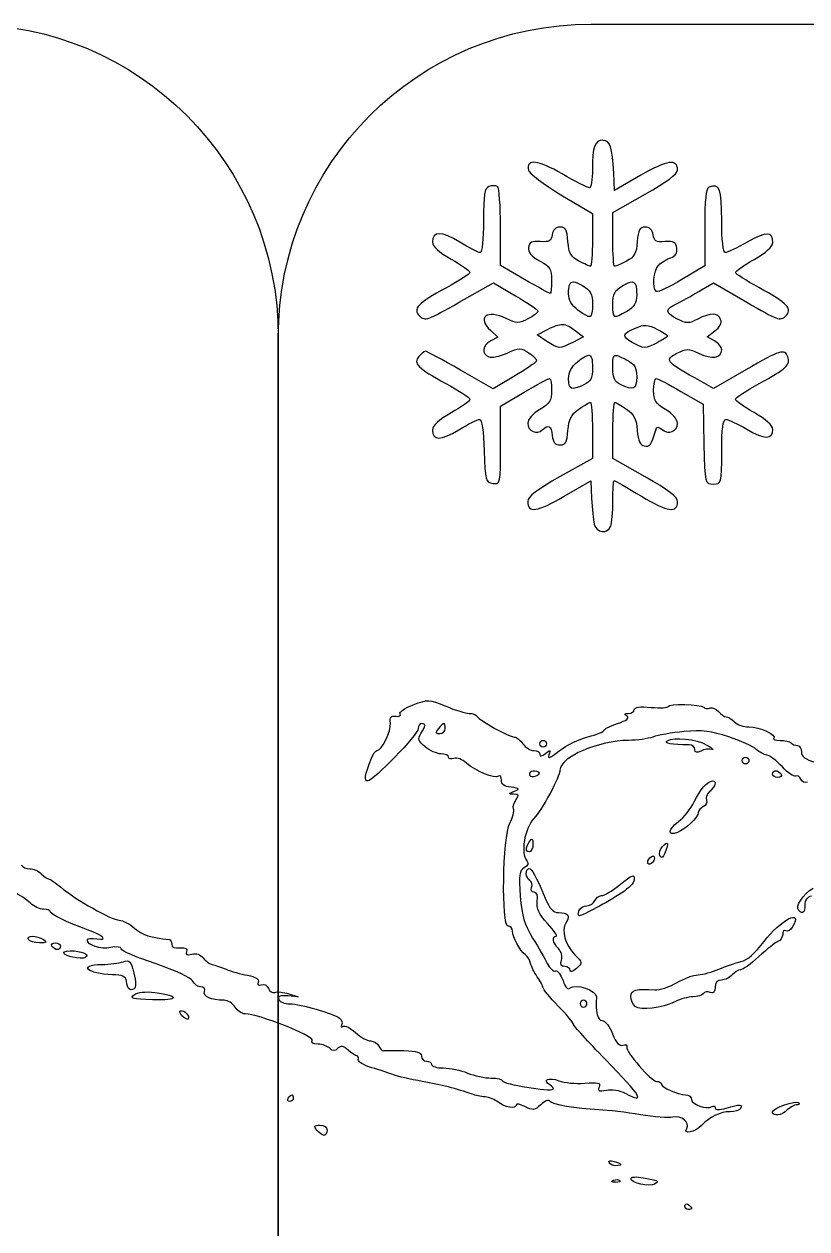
# Model space of a CAD drawing. Extents: x 156 to 440, y 350 to 491.
# Drawn here: x 284.4 to 326.2, y 427 to 491.3 of the extents above; entities that cross this region are included whole.
import ezdxf

# ---------------------------------------------------------------- set-up
doc = ezdxf.new("R2010")
doc.units = 0
doc.layers.add('Layer_1', color=7, linetype='CONTINUOUS')

msp = doc.modelspace()

# ---------------------------------------------------------------- linework, layer by layer
at = {"layer": 'Layer_1', "color": 7}
for points in [[(314.696806, 491.305096), (423.036822, 491.305096)], [(315.314901, 485.109156), (315.314901, 485.107654)], [(315.315383, 485.105131), (315.314901, 485.109156)], [(317.33674, 483.243307), (315.934894, 482.427411), (315.888123, 483.357572)], [(313.078082, 482.207329), (314.755342, 481.211263), (314.755342, 479.802076)], [(315.844072, 479.822882), (315.844072, 481.256957), (317.565269, 482.228164)], [(311.140346, 477.68091), (309.854239, 478.423587), (309.854239, 480.48463)], [(320.74543, 480.467367), (320.74543, 478.409244), (319.532542, 477.682696)], [(307.653817, 476.472529), (309.47023, 477.509641), (310.65823, 476.816769)], [(316.870554, 477.555109), (316.870554, 477.554967)], [(320.572602, 477.126425), (321.217143, 477.513156), (322.991065, 476.473124)], [(309.328157, 474.965915), (309.707546, 474.611414), (309.328157, 474.407887)], [(312.326617, 474.382063), (311.802208, 474.727776), (312.361767, 475.016343)], [(313.161591, 475.283083), (313.161591, 475.28297)], [(313.83394, 474.960699), (314.273395, 474.622328), (313.706494, 474.329339)], [(317.567849, 475.238636), (317.56782, 475.239033)], [(321.259663, 474.412876), (320.867093, 474.623773), (321.287499, 474.940176)], [(298.000658, 474.608948), (298.000658, 366.268932)], [(298.000658, 366.268932), (298.000658, 474.608948)], [(315.994592, 473.637798), (315.994592, 473.63794)], [(310.568995, 472.516724), (309.461556, 471.857528), (307.712551, 472.85657)], [(322.931055, 472.861304), (321.215726, 471.872523), (320.20937, 472.43503)], [(309.854211, 468.842598), (309.854211, 470.934397), (311.111036, 471.669732)], [(319.473978, 471.716957), (320.653191, 471.032872), (320.704498, 468.90445)], [(314.754009, 469.63508), (314.754009, 468.138019), (313.029893, 467.168287)], [(317.569748, 467.157742), (315.844157, 468.130422), (315.844157, 469.631906)], [(313.243767, 466.120772), (314.663187, 466.944009), (314.71166, 465.999194)], [(314.850841, 464.644205), (314.850841, 464.642702)], [(321.12445, 452.625959), (321.124365, 452.624258)], [(311.451137, 451.413921), (311.451222, 451.414488)], [(321.026598, 450.399543), (321.02572, 450.399543)], [(311.405074, 447.163483), (311.405074, 447.162831)], [(318.622535, 447.087402), (318.623102, 447.087487)], [(316.326954, 444.978), (316.329591, 444.977688)], [(325.428293, 443.155039), (325.427613, 443.155493)], [(285.264283, 442.305128), (285.264992, 442.305128)], [(286.2108, 441.942265), (286.210233, 441.942265)], [(287.695446, 441.526791), (287.695446, 441.52594)], [(313.905855, 440.933698), (313.905912, 440.933896)], [(290.309102, 439.850353), (290.308422, 439.851798)], [(298.557213, 439.584661), (299.067619, 439.418551), (298.501115, 439.471559)], [(291.295446, 439.268882), (291.296608, 439.267465)], [(292.944671, 438.345411), (292.945323, 438.343965)], [(298.609512, 433.83909), (298.609795, 433.83909)], [(325.641515, 433.66011), (325.642479, 433.661499)], [(316.009191, 430.420365), (316.008142, 430.420649)], [(315.980164, 429.532101), (315.979795, 429.534652)], [(318.072104, 429.433937), (318.072104, 429.435043)], [(319.865386, 428.080025), (319.865386, 428.079742)]]:
    msp.add_lwpolyline(points, dxfattribs=at)
for points in [[(314.696806, 491.305096)], [(313.734416, 477.55355)], [(314.563436, 473.640775)], [(306.833131, 454.006517)], [(312.125244, 452.744476)], [(322.923798, 451.8468)], [(324.644542, 451.126658)], [(317.884479, 446.535354)], [(314.283317, 439.24218)], [(300.443726, 432.03858)]]:
    msp.add_lwpolyline(points, close=True, dxfattribs=at)
for points in [[(281.304513, 491.305096), (290.554157, 491.305096), (298.000658, 483.858624), (298.000658, 474.608948)], [(298.000658, 474.608948), (298.000658, 483.858624), (305.447131, 491.305096), (314.696806, 491.305096)], [(315.314901, 485.107654), (314.87777, 485.107654), (314.755342, 484.765285), (314.755342, 483.550526)], [(315.888123, 483.357572), (315.818674, 484.744195), (315.699052, 485.105131), (315.315383, 485.105131)], [(313.149855, 483.313209), (311.85034, 484.065666), (311.223515, 484.137269), (311.340784, 483.519855)], [(319.289386, 483.523087), (319.29789, 484.140387), (318.74023, 484.060422), (317.33674, 483.243307)], [(311.340784, 483.519855), (311.374517, 483.343257), (312.149849, 482.758186), (313.078082, 482.207329)], [(314.598586, 482.566139), (314.511279, 482.566139), (313.85965, 482.902469), (313.149855, 483.313209)], [(314.755342, 483.550526), (314.755342, 483.009619), (314.683909, 482.566139), (314.598586, 482.566139)], [(317.565269, 482.228164), (318.72189, 482.881181), (319.286806, 483.305613), (319.289386, 483.523087)], [(309.236003, 482.638224), (309.000444, 482.546948), (308.947436, 482.2128), (308.947436, 480.821811)], [(309.690113, 482.646728), (309.598838, 482.702287), (309.394743, 482.699452), (309.236003, 482.638224)], [(309.854239, 480.48463), (309.854239, 481.618261), (309.781389, 482.59063), (309.690113, 482.646728)], [(320.971068, 482.60897), (320.808359, 482.549443), (320.74543, 481.948243), (320.74543, 480.467367)], [(321.652233, 480.824787), (321.652233, 482.535638), (321.542532, 482.819443), (320.971068, 482.60897)], [(308.947436, 480.821811), (308.947436, 479.823534), (308.873735, 479.116743), (308.76857, 479.116743)], [(321.836769, 479.115298), (321.72565, 479.115298), (321.652233, 479.789376), (321.652233, 480.824787)], [(307.675814, 479.67925), (306.715209, 480.270359), (306.224135, 480.272683), (306.224135, 479.68492)], [(312.610904, 480.071537), (312.563282, 479.735405), (312.45188, 479.671767), (311.975178, 479.708277)], [(313.03131, 480.478762), (312.793483, 480.478762), (312.649002, 480.338164), (312.610904, 480.071537)], [(313.450271, 479.706803), (313.404633, 480.339383), (313.328948, 480.478762), (313.03131, 480.478762)], [(317.568076, 480.476154), (317.270636, 480.476154), (317.19498, 480.337257), (317.149143, 479.704167)], [(317.988482, 480.068929), (317.950781, 480.335953), (317.806498, 480.476154), (317.568076, 480.476154)], [(318.624236, 479.705641), (318.147789, 479.669924), (318.036302, 479.733987), (317.988482, 480.068929)], [(324.375335, 479.663546), (324.375335, 480.248901), (324.032003, 480.251991), (323.010113, 479.674885)], [(306.224135, 479.68492), (306.224135, 479.44851), (306.550885, 479.148803), (307.223178, 478.769414)], [(308.76857, 479.116743), (308.669357, 479.116743), (308.178624, 479.369877), (307.675814, 479.67925)], [(311.345291, 479.3904), (311.307591, 479.133014), (311.480504, 478.924809), (311.935635, 478.679953)], [(311.975178, 479.708277), (311.517808, 479.743994), (311.386564, 479.677663), (311.345291, 479.3904)], [(314.031798, 478.663824), (313.596255, 478.888894), (313.496504, 479.066088), (313.450271, 479.706803)], [(314.755342, 479.802076), (314.755342, 479.0268), (314.70942, 478.391414), (314.655846, 478.391414)], [(315.943569, 478.388806), (315.888009, 478.388806), (315.844072, 479.03434), (315.844072, 479.822882)], [(317.149143, 479.704167), (317.103506, 479.06365), (317.00486, 478.8864), (316.569061, 478.661216)], [(319.257043, 479.358454), (319.211405, 479.67874), (319.094617, 479.741754), (318.624236, 479.705641)], [(318.940639, 478.847225), (319.19349, 478.926595), (319.294942, 479.091855), (319.257043, 479.358454)], [(323.010113, 479.674885), (322.465635, 479.367524), (321.937965, 479.115298), (321.836769, 479.115298)], [(323.376321, 478.752406), (324.026164, 479.124283), (324.375335, 479.442898), (324.375335, 479.663546)], [(307.223178, 478.769414), (307.77222, 478.459446), (308.220718, 478.142787), (308.220718, 478.064806)], [(318.296098, 478.454655), (318.446901, 478.605458), (318.735865, 478.782142), (318.940639, 478.847225)], [(322.378753, 478.059534), (322.378101, 478.126998), (322.827279, 478.438299), (323.376321, 478.752406)], [(311.935635, 478.679953), (312.499361, 478.376334), (312.577228, 478.249313), (312.577228, 477.636973)], [(314.655846, 478.391414), (314.600287, 478.391414), (314.320535, 478.515288), (314.031798, 478.663824)], [(316.569061, 478.661216), (316.280353, 478.512397), (315.998532, 478.388806), (315.943569, 478.388806)], [(318.170239, 477.048416), (317.91994, 477.203187), (318.006397, 478.164954), (318.296098, 478.454655)], [(308.220718, 478.064806), (308.220718, 477.98742), (307.65858, 477.61869), (306.971206, 477.247436)], [(312.502677, 476.939707), (312.461008, 476.939707), (311.847959, 477.272948), (311.140346, 477.68091)], [(312.577228, 477.636973), (312.577228, 477.253417), (312.544063, 476.939707), (312.502677, 476.939707)], [(313.483833, 476.925137), (313.483833, 477.358696), (313.543928, 477.554145), (313.734416, 477.55355)], [(313.734331, 477.553465), (313.849417, 477.553181), (314.010425, 477.482598), (314.235298, 477.349937)], [(316.36372, 477.34988), (316.593326, 477.484809), (316.75646, 477.558227), (316.870554, 477.555109)], [(316.870554, 477.554967), (317.061043, 477.549298), (317.115184, 477.334431), (317.115184, 476.857701)], [(319.532542, 477.682696), (318.865436, 477.283266), (318.251991, 476.998016), (318.170239, 477.048416)], [(323.625345, 477.258265), (322.940778, 477.631134), (322.379546, 477.992069), (322.378753, 478.059534)], [(306.971206, 477.247436), (305.412378, 476.40549), (305.148557, 476.122819), (305.547392, 475.723984)], [(310.65823, 476.816769), (311.31085, 476.434998), (311.845691, 476.062809), (311.847676, 475.990583)], [(313.983354, 476.053569), (313.650198, 476.302167), (313.483833, 476.591981), (313.483833, 476.925137)], [(314.235298, 477.349937), (314.660948, 477.098504), (314.755342, 476.919921), (314.755342, 476.356791)], [(315.843704, 476.356734), (315.843704, 476.920063), (315.937814, 477.098476), (316.36372, 477.34988)], [(317.115184, 476.857701), (317.115184, 476.425531), (316.990176, 476.219452), (316.587855, 475.981739)], [(319.337745, 476.442369), (319.66217, 476.607061), (320.218016, 476.91411), (320.572602, 477.126425)], [(325.053581, 475.723134), (325.451225, 476.120778), (325.182557, 476.410791), (323.625345, 477.258265)], [(305.547392, 475.723984), (305.812431, 475.458945), (305.990249, 475.522157), (307.653817, 476.472529)], [(314.755342, 476.356791), (314.755342, 475.571197), (314.67342, 475.539024), (313.983354, 476.053569)], [(316.587855, 475.981739), (315.871739, 475.558668), (315.843704, 475.571934), (315.843704, 476.356734)], [(319.292391, 475.576639), (318.60085, 475.934202), (318.607965, 476.074063), (319.337745, 476.442369)], [(322.991065, 476.473124), (324.612028, 475.524028), (324.790157, 475.459597), (325.053581, 475.723134)], [(310.151395, 475.604589), (309.12789, 476.092715), (308.577487, 475.66525), (309.328157, 474.965915)], [(311.314479, 475.581912), (310.828734, 475.330762), (310.718098, 475.33303), (310.151395, 475.604589)], [(311.847676, 475.990583), (311.849943, 475.91915), (311.609849, 475.734614), (311.314479, 475.581912)], [(320.371965, 475.57097), (319.890983, 475.322372), (319.781509, 475.323789), (319.292391, 475.576639)], [(321.595115, 475.553962), (321.454233, 475.92343), (321.062088, 475.928532), (320.371965, 475.57097)], [(321.287499, 474.940176), (321.556224, 475.143137), (321.66754, 475.36526), (321.595115, 475.553962)], [(312.361767, 475.016343), (312.717543, 475.200879), (312.950466, 475.29102), (313.161591, 475.283083)], [(313.161591, 475.28297), (313.372772, 475.274466), (313.563288, 475.168167), (313.83394, 474.960699)], [(316.88229, 474.323187), (316.30269, 474.637493), (316.347279, 474.805644), (317.09177, 475.114195)], [(317.09177, 475.114195), (317.283392, 475.194132), (317.427364, 475.236085), (317.567849, 475.238636)], [(317.56782, 475.239033), (317.587663, 475.239402), (317.607789, 475.238835), (317.627915, 475.237559)], [(317.627915, 475.237559), (317.788639, 475.22622), (317.951972, 475.163858), (318.184554, 475.042819)], [(318.184554, 475.042819), (318.494296, 474.882094), (318.748507, 474.715587), (318.748507, 474.670743)], [(309.328157, 474.407887), (308.881106, 474.168643), (308.827304, 473.706595), (309.228661, 473.552419)], [(313.706494, 474.329339), (312.997323, 473.962677), (312.962769, 473.963216), (312.326617, 474.382063)], [(318.212391, 474.311849), (317.565099, 473.977106), (317.519461, 473.978239), (316.88229, 474.323187)], [(318.748507, 474.670743), (318.748507, 474.625106), (318.506712, 474.464098), (318.212391, 474.311849)], [(321.652233, 473.930929), (321.652233, 474.079748), (321.475918, 474.297392), (321.259663, 474.412876)], [(305.497701, 473.583175), (305.183594, 473.20458), (305.417197, 472.972224), (306.944957, 472.134444)], [(305.843386, 473.855584), (305.777906, 473.855584), (305.622, 473.732277), (305.497701, 473.583175)], [(307.712551, 472.85657), (306.750359, 473.406208), (305.909065, 473.855584), (305.843386, 473.855584)], [(309.228661, 473.552419), (309.383433, 473.492891), (309.823342, 473.585868), (310.205707, 473.757647)], [(310.205707, 473.757647), (310.861701, 474.053698), (310.927776, 474.054605), (311.374658, 473.763317)], [(311.374658, 473.763317), (311.634879, 473.592671), (311.808387, 473.391071), (311.761361, 473.315074)], [(313.96286, 473.296535), (314.255537, 473.526709), (314.444183, 473.645537), (314.563436, 473.640775)], [(314.563436, 473.640775), (314.716224, 473.635106), (314.755342, 473.423924), (314.755342, 472.975739)], [(315.843789, 472.974236), (315.843789, 473.439118), (315.846028, 473.632554), (315.994592, 473.637798)], [(315.994592, 473.63794), (316.003096, 473.63828), (316.014435, 473.63777), (316.026907, 473.636438)], [(316.026907, 473.636438), (316.134057, 473.625099), (316.306403, 473.534957), (316.579153, 473.394643)], [(320.20937, 472.43503), (318.679285, 473.290668), (318.598356, 473.403657), (319.26308, 473.747528)], [(319.26308, 473.747528), (319.776803, 474.013134), (319.873096, 474.011433), (320.448132, 473.736189)], [(320.448132, 473.736189), (321.126378, 473.412728), (321.652233, 473.497795), (321.652233, 473.930929)], [(325.175187, 473.55857), (325.004542, 474.002249), (324.795912, 473.936769), (322.931055, 472.861304)], [(311.761361, 473.315074), (311.713739, 473.239672), (311.178161, 472.879644), (310.568995, 472.516724)], [(313.485307, 472.388343), (313.485307, 472.746104), (313.641496, 473.043146), (313.96286, 473.296535)], [(314.755342, 472.975739), (314.755342, 472.405068), (314.671436, 472.240176), (314.292444, 472.067546)], [(316.252488, 472.077751), (315.933817, 472.230539), (315.843789, 472.429361), (315.843789, 472.974236)], [(316.579153, 473.394643), (317.016283, 473.168721), (317.115269, 473.002611), (317.115269, 472.487896)], [(323.654683, 472.131808), (325.106391, 472.927493), (325.334721, 473.142869), (325.175187, 473.55857)], [(311.111036, 471.669732), (311.80235, 472.073556), (312.414321, 472.403622), (312.471865, 472.403622)], [(312.471865, 472.403622), (312.529408, 472.403622), (312.577313, 472.114828), (312.577313, 471.762028)], [(314.292444, 472.067546), (313.605865, 471.754828), (313.485307, 471.803074), (313.485307, 472.388343)], [(317.115269, 472.487896), (317.115269, 471.817616), (316.953978, 471.739833), (316.252488, 472.077751)], [(318.020797, 471.760894), (318.020797, 472.113694), (318.083159, 472.402517), (318.158561, 472.402517)], [(318.158561, 472.402517), (318.233962, 472.402517), (318.825524, 472.093767), (319.473978, 471.716957)], [(306.944957, 472.134444), (307.646986, 471.749698), (308.220831, 471.368466), (308.220831, 471.286318)], [(312.577313, 471.762028), (312.577313, 471.22132), (312.477817, 471.061332), (311.941559, 470.745439)], [(318.656551, 470.745751), (318.121002, 471.061672), (318.020797, 471.220384), (318.020797, 471.760894)], [(322.378809, 471.295389), (322.378809, 471.370791), (322.952627, 471.747061), (323.654683, 472.131808)], [(308.220831, 471.286318), (308.220831, 471.204964), (307.77086, 470.882863), (307.221817, 470.572923)], [(314.023124, 470.76446), (314.307468, 470.966854), (314.587616, 471.132142), (314.647143, 471.132142)], [(314.647143, 471.132142), (314.706671, 471.132142), (314.755994, 470.458743), (314.754009, 469.63508)], [(315.844157, 469.631906), (315.844157, 470.457156), (315.894898, 471.131887), (315.952441, 471.131887)], [(315.952441, 471.131887), (316.011969, 471.131887), (316.292117, 470.967477), (316.57646, 470.764233)], [(323.37635, 470.586387), (322.827307, 470.900523), (322.378809, 471.219789), (322.378809, 471.295389)], [(307.221817, 470.572923), (306.549524, 470.193534), (306.224249, 469.893912), (306.224249, 469.657417)], [(311.941559, 470.745439), (311.563956, 470.522636), (311.307307, 470.228683), (311.307307, 470.020337)], [(313.450356, 469.630687), (313.494009, 470.231121), (313.617317, 470.47595), (314.023124, 470.76446)], [(316.57646, 470.764233), (316.981276, 470.476091), (317.105773, 470.230554), (317.149228, 469.631906)], [(319.292277, 470.019203), (319.292277, 470.227833), (319.034041, 470.523118), (318.656551, 470.745751)], [(324.375392, 469.685509), (324.375392, 469.895556), (324.011339, 470.223071), (323.37635, 470.586387)], [(307.629043, 469.668756), (308.125899, 469.974529), (308.623606, 470.225395), (308.733534, 470.225395)], [(308.733534, 470.225395), (308.860526, 470.225395), (308.952085, 469.616825), (308.985534, 468.54669)], [(311.307307, 470.020337), (311.307307, 469.598457), (311.795065, 469.369928), (312.082186, 469.657049)], [(312.082186, 469.657049), (312.406214, 469.981077), (312.54908, 469.900828), (312.611017, 469.362614)], [(318.132142, 469.65532), (318.191669, 469.851761), (318.260835, 469.857997), (318.474907, 469.680831)], [(318.474907, 469.680831), (318.828699, 469.387134), (319.292277, 469.578784), (319.292277, 470.019203)], [(321.652233, 468.500145), (321.652233, 469.760372), (321.714028, 470.223326), (321.879288, 470.221342)], [(321.879288, 470.221342), (322.004296, 470.219839), (322.50685, 469.982665), (322.996961, 469.694013)], [(306.224249, 469.657417), (306.224249, 469.077789), (306.674192, 469.081672), (307.629043, 469.668756)], [(312.611017, 469.362614), (312.652687, 469.003663), (312.769757, 468.864567), (313.031424, 468.864567)], [(313.031424, 468.864567), (313.328268, 468.864567), (313.404917, 469.002898), (313.450356, 469.630687)], [(317.149228, 469.631906), (317.188913, 469.074501), (317.29011, 468.84977), (317.52275, 468.80572)], [(317.52275, 468.80572), (317.816022, 468.750161), (317.885301, 468.845972), (318.132142, 469.65532)], [(322.996961, 469.694013), (323.936334, 469.141002), (324.375392, 469.139131), (324.375392, 469.685509)], [(308.985534, 468.54669), (309.03514, 466.962038), (309.060369, 466.864157), (309.445512, 466.809392)], [(309.445512, 466.809392), (309.848712, 466.751849), (309.854211, 466.777077), (309.854211, 468.842598)], [(320.704498, 468.90445), (320.756088, 466.77634), (320.756372, 466.776028), (321.203991, 466.776028)], [(321.203991, 466.776028), (321.64886, 466.776028), (321.652233, 466.787367), (321.652233, 468.500145)], [(313.029893, 467.168287), (311.779191, 466.464643), (311.305776, 466.100504), (311.305776, 465.845528)], [(319.293865, 465.839405), (319.293865, 466.086302), (318.803187, 466.461865), (317.569748, 467.157742)], [(315.845546, 465.883342), (315.845546, 466.474252), (315.87531, 466.957077), (315.913011, 466.957077)], [(315.913011, 466.957077), (315.950712, 466.957077), (316.605515, 466.582734), (317.369083, 466.123578)], [(311.305776, 465.845528), (311.305776, 465.21275), (311.801187, 465.283757), (313.243767, 466.120772)], [(314.71166, 465.999194), (314.737172, 465.478724), (314.801235, 464.86902), (314.850841, 464.644205)], [(315.734145, 464.522513), (315.795657, 464.681254), (315.845546, 465.292431), (315.845546, 465.883342)], [(317.369083, 466.123578), (318.768576, 465.282454), (319.293865, 465.204217), (319.293865, 465.839405)], [(314.850841, 464.642702), (314.957991, 464.168665), (315.566674, 464.086035), (315.734145, 464.522513)], [(304.493528, 454.513918), (304.434567, 454.611713), (304.749496, 454.830009), (305.195074, 455.000343)], [(305.195074, 455.000343), (305.981575, 455.300674), (306.033732, 455.298463), (306.930728, 454.925792)], [(318.79046, 454.915587), (318.79046, 455.080564), (320.518602, 455.037194), (320.688595, 454.866548)], [(303.981987, 454.029052), (303.94542, 454.35138), (304.01572, 454.436844), (304.269307, 454.393162)], [(304.269307, 454.393162), (304.452992, 454.360564), (304.553424, 454.418674), (304.493528, 454.513918)], [(306.930728, 454.925792), (307.439376, 454.71291), (308.002082, 454.541471), (308.18109, 454.541471)], [(308.18109, 454.541471), (308.360239, 454.541471), (308.552627, 454.46692), (308.608866, 454.376494)], [(308.608866, 454.376494), (308.745213, 454.154542), (310.319036, 453.281641), (310.581354, 453.281641)], [(316.096072, 454.005043), (316.589244, 454.167184), (316.748013, 454.291654), (316.5912, 454.391178)], [(316.5912, 454.391178), (316.421688, 454.499745), (316.445216, 454.537162), (316.674822, 454.539146)], [(316.674822, 454.539146), (316.847735, 454.540394), (316.98995, 454.633824), (316.98995, 454.746359)], [(316.98995, 454.746359), (316.98995, 454.881005), (317.291159, 454.920123), (317.890205, 454.863713)], [(317.890205, 454.863713), (318.385332, 454.816658), (318.79046, 454.835367), (318.79046, 454.915587)], [(320.688595, 454.866548), (320.752658, 454.802485), (320.906013, 454.787461), (321.029887, 454.833383)], [(321.029887, 454.833383), (321.154044, 454.880154), (321.357458, 454.792847), (321.48445, 454.64006)], [(321.48445, 454.64006), (321.612009, 454.487839), (321.792321, 454.361698), (321.886346, 454.361698)], [(321.886346, 454.361698), (321.980173, 454.361698), (322.178655, 454.238957), (322.327191, 454.091556)], [(305.465868, 453.733795), (305.465868, 453.419518), (303.072321, 450.93926), (302.769043, 450.93926)], [(303.262696, 452.5596), (303.52235, 452.5596), (304.028929, 453.595606), (303.981987, 454.029052)], [(305.645868, 454.000252), (305.546372, 454.000252), (305.465868, 453.879496), (305.465868, 453.733795)], [(305.608734, 453.47023), (305.871506, 453.890636), (305.878592, 454.000252), (305.645868, 454.000252)], [(306.54102, 453.736375), (306.357052, 453.515556), (306.369808, 453.466233), (306.608485, 453.466233)], [(306.833187, 454.006517), (306.794069, 454.006517), (306.664526, 453.883776), (306.54102, 453.736375)], [(306.608485, 453.466233), (306.768359, 453.466233), (306.900595, 453.588973), (306.900595, 453.736375)], [(306.900595, 453.736375), (306.900595, 453.883776), (306.86828, 454.006517), (306.833131, 454.006517)], [(315.370006, 453.635518), (315.370006, 453.706668), (315.696699, 453.872494), (316.096072, 454.005043)], [(322.027172, 453.287792), (321.085162, 453.605783), (320.621924, 453.66154), (319.652674, 453.573213)], [(322.327191, 454.091556), (322.474592, 453.944154), (322.825238, 453.821698), (323.103997, 453.821698)], [(323.103997, 453.821698), (323.676369, 453.821698), (324.608343, 453.397635), (324.42942, 453.218797)], [(305.833238, 452.758535), (305.46017, 453.068901), (305.425701, 453.178035), (305.608734, 453.47023)], [(310.581354, 453.281641), (310.696441, 453.281641), (310.905808, 453.12035), (311.048504, 452.921528)], [(311.945244, 452.924476), (311.945244, 453.023972), (312.026315, 453.104476), (312.125244, 453.104476)], [(312.125244, 453.104476), (312.224457, 453.104476), (312.305244, 453.023405), (312.305244, 452.924476)], [(312.987742, 452.546107), (313.357124, 452.8404), (314.044299, 453.176617), (314.51468, 453.293376)], [(316.686671, 453.103654), (315.103209, 453.103654), (313.024564, 452.20612), (313.024564, 451.522375)], [(314.51468, 453.293376), (314.98509, 453.411014), (315.370006, 453.564085), (315.370006, 453.635518)], [(317.975414, 453.283654), (317.71491, 453.184157), (317.135339, 453.103654), (316.686671, 453.103654)], [(319.652674, 453.573213), (318.990302, 453.513969), (318.235606, 453.382157), (317.975414, 453.283654)], [(319.909011, 452.863219), (318.982989, 452.860639), (318.529361, 452.941455), (318.740428, 453.076951)], [(318.740428, 453.076951), (319.102384, 453.305424), (320.289335, 453.181833), (320.865364, 452.852447)], [(323.496794, 452.624627), (323.332668, 452.770894), (322.670863, 453.070573), (322.027172, 453.287792)], [(324.42942, 453.218797), (324.365641, 453.155017), (324.515027, 453.100592), (324.762208, 453.100592)], [(324.762208, 453.100592), (325.009389, 453.100592), (325.273096, 453.040781), (325.34742, 452.965663)], [(302.965483, 452.154501), (303.048822, 452.37702), (303.183751, 452.5596), (303.262696, 452.5596)], [(306.678869, 452.385808), (306.456066, 452.388359), (306.075572, 452.556454), (305.833238, 452.758535)], [(307.083969, 452.205241), (307.083969, 452.301052), (306.901417, 452.382406), (306.678869, 452.385808)], [(311.048504, 452.921528), (311.189669, 452.722535), (311.452214, 452.561414), (311.628359, 452.561414)], [(311.628359, 452.561414), (311.804674, 452.561414), (311.948759, 452.470139), (311.948759, 452.35817)], [(312.125244, 452.744476), (312.025748, 452.744476), (311.945244, 452.825546), (311.945244, 452.924476)], [(311.948759, 452.35817), (311.948759, 452.226926), (312.055058, 452.241099), (312.252576, 452.404091)], [(312.305244, 452.924476), (312.305244, 452.825263), (312.224457, 452.744476), (312.125244, 452.744476)], [(312.252576, 452.404091), (312.519317, 452.621792), (312.541625, 452.613288), (312.436261, 452.330674)], [(312.436261, 452.330674), (312.348671, 452.099083), (312.500041, 452.157194), (312.987742, 452.546107)], [(320.22411, 452.619723), (320.22411, 452.753518), (320.083795, 452.864069), (319.909011, 452.863219)], [(320.539294, 452.536101), (320.314507, 452.41903), (320.22411, 452.443408), (320.22411, 452.619723)], [(321.124365, 452.624258), (320.976964, 452.665361), (320.712605, 452.625449), (320.539294, 452.536101)], [(320.865364, 452.852447), (321.156397, 452.686904), (321.272929, 452.584006), (321.12445, 452.625959)], [(324.065282, 452.316898), (323.918447, 452.342409), (323.661458, 452.476488), (323.496794, 452.624627)], [(325.34742, 452.965663), (325.421688, 452.891395), (325.575893, 452.831301), (325.692482, 452.830734)], [(325.692482, 452.830734), (325.808986, 452.830564), (325.904513, 452.676813), (325.90508, 452.486693)], [(325.90508, 452.486693), (325.905704, 452.240362), (326.110025, 452.085959), (326.625222, 451.940882)], [(302.769043, 450.93926), (302.563247, 450.93926), (302.606617, 451.195512), (302.965483, 452.154501)], [(307.363181, 452.138627), (307.210394, 452.0808), (307.083969, 452.10858), (307.083969, 452.205241)], [(308.03845, 451.89258), (307.819899, 452.08817), (307.516791, 452.198183), (307.363181, 452.138627)], [(309.753553, 451.19126), (309.524513, 451.050378), (308.526576, 451.456583), (308.03845, 451.89258)], [(322.743798, 452.0268), (322.743798, 452.12658), (322.825153, 452.2068), (322.923798, 452.2068)], [(322.923798, 451.8468), (322.824019, 451.8468), (322.743798, 451.927871), (322.743798, 452.0268)], [(322.923798, 452.2068), (323.022728, 452.2068), (323.103798, 452.125729), (323.103798, 452.0268)], [(323.103798, 452.0268), (323.103798, 451.927587), (323.022728, 451.8468), (322.923798, 451.8468)], [(324.886365, 451.686472), (324.582803, 452.011436), (324.213392, 452.295128), (324.065282, 452.316898)], [(309.89812, 450.982346), (309.912293, 451.154126), (309.84738, 451.248236), (309.753553, 451.19126)], [(311.451222, 451.414488), (311.26782, 451.231087), (311.544198, 451.080425), (311.786731, 451.23052)], [(311.787383, 451.44822), (311.661524, 451.490173), (311.511005, 451.476567), (311.451137, 451.413921)], [(313.024564, 451.522375), (313.024564, 451.164954), (312.078161, 449.412803), (311.617814, 448.917959)], [(311.786731, 451.23052), (311.970699, 451.344756), (311.970699, 451.385291), (311.787383, 451.44822)], [(324.363912, 451.306658), (324.363912, 451.406438), (324.439597, 451.486658), (324.53314, 451.486658)], [(324.644542, 451.126658), (324.491187, 451.126658), (324.363912, 451.207729), (324.363912, 451.306658)], [(324.53314, 451.486658), (324.626967, 451.486658), (324.752825, 451.405587), (324.81377, 451.306658)], [(324.81377, 451.306658), (324.873865, 451.207162), (324.796762, 451.126658), (324.644542, 451.126658)], [(325.604438, 451.198573), (325.512879, 451.143014), (325.189814, 451.360998), (324.886365, 451.686472)], [(325.872879, 451.035865), (325.817603, 451.180715), (325.695997, 451.25555), (325.604438, 451.198573)], [(310.413628, 450.602901), (310.033247, 450.648822), (309.880772, 450.761074), (309.89812, 450.982346)], [(310.593628, 450.388885), (310.908756, 450.517294), (310.886249, 450.542239), (310.413628, 450.602901)], [(320.186268, 449.832784), (320.48178, 450.472394), (320.886255, 450.928772), (321.168047, 450.940791)], [(321.168047, 450.940791), (321.39737, 450.952129), (321.315449, 450.641849), (321.026598, 450.399543)], [(326.228542, 450.867487), (326.090778, 450.815329), (325.928948, 450.892998), (325.872879, 451.035865)], [(310.568117, 450.230995), (310.255228, 450.245169), (310.256872, 450.256507), (310.593628, 450.388885)], [(310.550825, 449.459121), (310.505187, 449.586964), (310.570668, 449.80903), (310.686888, 449.954334)], [(310.686888, 449.954334), (310.866038, 450.170617), (310.843361, 450.220791), (310.568117, 450.230995)], [(319.338, 448.768885), (319.635836, 448.988854), (320.017606, 449.467852), (320.186268, 449.832784)], [(320.842318, 449.920488), (320.893342, 449.784992), (320.813972, 449.626309), (320.671106, 449.570041)], [(321.02572, 450.399543), (320.873783, 450.271417), (320.791294, 450.056863), (320.842318, 449.920488)], [(310.349565, 448.687928), (310.50377, 448.984998), (310.594479, 449.332016), (310.550825, 449.459121)], [(320.400964, 449.261773), (320.398441, 449.010624), (319.707694, 448.351767), (319.284425, 448.195521)], [(320.671106, 449.570041), (320.525688, 449.514482), (320.402381, 449.373883), (320.400964, 449.261773)], [(310.260557, 443.196227), (309.888198, 443.196227), (309.965216, 447.953584), (310.349565, 448.687928)], [(311.617814, 448.917959), (311.130567, 448.394287), (310.917487, 447.090973), (311.252088, 446.681339)], [(319.284425, 448.195521), (318.743518, 447.994828), (318.777704, 448.352844), (319.338, 448.768885)], [(311.405074, 447.70303), (311.544539, 447.922431), (311.579972, 447.896353), (311.582523, 447.568668)], [(311.405074, 447.162831), (311.17972, 447.162831), (311.17972, 447.354454), (311.405074, 447.70303)], [(311.582523, 447.568668), (311.583713, 447.346148), (311.504287, 447.163483), (311.405074, 447.163483)], [(318.354094, 446.953691), (318.281528, 447.072463), (318.348425, 447.294869), (318.501496, 447.449726)], [(318.501496, 447.449726), (318.803584, 447.751729), (318.839386, 447.644466), (318.622535, 447.087402)], [(311.252088, 446.681339), (311.369159, 446.541024), (311.323238, 446.414598), (311.117159, 446.298576)], [(317.704479, 446.603669), (317.704479, 446.702882), (317.78555, 446.832425), (317.884479, 446.894986)], [(317.884479, 446.535354), (317.784983, 446.47526), (317.704479, 446.503323), (317.704479, 446.603669)], [(317.884479, 446.894986), (317.983691, 446.955364), (318.064479, 446.926734), (318.064479, 446.826671)], [(318.064479, 446.826671), (318.064479, 446.727175), (317.983408, 446.597915), (317.884479, 446.535354)], [(318.623102, 447.087487), (318.528425, 446.847109), (318.445937, 446.805439), (318.354094, 446.953691)], [(284.300674, 446.445638), (284.363603, 446.342457), (284.567981, 446.257701), (284.753027, 446.257701)], [(284.753027, 446.257701), (284.938413, 446.257701), (285.211162, 446.134961), (285.359698, 445.987843)], [(285.359698, 445.987843), (285.507666, 445.840441), (285.684605, 445.717701), (285.751701, 445.717701)], [(311.117159, 446.298576), (310.854671, 446.153159), (310.824283, 445.929931), (310.90938, 444.79097)], [(311.416923, 445.624611), (311.190718, 445.762658), (311.156702, 446.262378), (311.373836, 446.262378)], [(311.373836, 446.262378), (311.532576, 446.262378), (311.724794, 445.912186), (312.235172, 444.686939)], [(316.171361, 445.365326), (316.949584, 445.983789), (316.981559, 445.995156), (316.981559, 445.653184)], [(284.784775, 444.413339), (284.354844, 444.821386), (283.358514, 445.358551), (283.031442, 445.358551)], [(285.751701, 445.717701), (285.818315, 445.717701), (286.113345, 445.51474), (286.406504, 445.269288)], [(311.513017, 445.253868), (311.564891, 445.390781), (311.524356, 445.559244), (311.416923, 445.624611)], [(315.240718, 444.825128), (315.378198, 444.825128), (315.797584, 445.06749), (316.171361, 445.365326)], [(316.981559, 445.653184), (316.981559, 445.515704), (316.687039, 445.210639), (316.326954, 444.978)], [(286.406504, 445.269288), (287.203663, 444.598526), (289.0908, 443.531991), (289.514636, 443.512828)], [(310.90938, 444.79097), (310.990167, 443.718879), (311.121694, 443.279622), (311.566819, 442.562995)], [(311.64908, 445.002435), (311.520387, 445.002435), (311.458592, 445.116387), (311.513017, 445.253868)], [(311.810655, 444.507335), (311.857143, 444.829124), (311.799317, 445.002435), (311.64908, 445.002435)], [(312.235172, 444.686939), (312.468463, 444.124148), (312.655833, 443.921698), (312.939411, 443.921698)], [(316.329591, 444.977688), (315.523984, 444.457304), (314.238784, 443.76205), (314.063943, 443.751931)], [(314.886104, 444.554986), (314.94223, 444.702387), (315.103805, 444.825128), (315.240718, 444.825128)], [(325.755751, 444.032504), (325.553074, 444.235181), (325.999814, 444.91765), (326.533153, 445.223565)], [(326.43377, 444.793606), (326.197928, 444.747402), (326.078646, 444.585543), (326.088085, 444.323991)], [(285.476797, 444.098211), (285.278372, 444.098211), (284.967326, 444.238526), (284.784775, 444.413339)], [(285.838923, 443.963282), (285.837704, 444.03755), (285.67508, 444.098211), (285.476797, 444.098211)], [(312.361285, 443.336882), (311.89354, 443.84502), (311.75725, 444.134693), (311.810655, 444.507335)], [(314.063943, 443.751931), (313.993077, 443.749436), (313.981455, 443.867017), (314.035597, 444.014986)], [(314.035597, 444.014986), (314.091723, 444.162104), (314.283628, 444.284844), (314.460879, 444.284844)], [(314.460879, 444.284844), (314.637761, 444.284844), (314.829071, 444.407584), (314.886104, 444.554986)], [(323.908753, 442.380104), (324.770882, 443.53165), (326.017871, 444.167745), (325.428293, 443.155039)], [(326.088085, 444.323991), (326.105093, 443.932639), (325.96988, 443.817468), (325.755751, 444.032504)], [(287.817449, 443.006504), (286.709074, 443.404403), (285.840992, 443.824157), (285.838923, 443.963282)], [(289.514636, 443.512828), (289.720715, 443.50149), (290.092564, 443.30675), (290.34411, 443.078957)], [(312.939411, 443.921698), (313.460759, 443.921698), (313.581827, 443.764942), (313.347912, 443.389323)], [(313.347912, 443.389323), (313.085991, 442.969965), (313.301991, 442.187773), (313.823367, 441.666255)], [(288.312605, 442.520306), (288.96188, 442.404652), (288.656561, 442.705408), (287.817449, 443.006504)], [(290.34411, 443.078957), (290.725909, 442.73075), (291.205701, 442.576772), (292.182576, 442.488869)], [(310.500652, 442.923817), (310.500652, 443.072353), (310.391518, 443.196227), (310.260557, 443.196227)], [(311.185871, 441.664441), (310.865443, 441.921543), (310.500652, 442.591937), (310.500652, 442.923817)], [(312.823502, 442.661811), (312.911376, 442.661811), (312.701896, 442.9656), (312.361285, 443.336882)], [(324.90428, 442.758076), (324.90428, 442.601603), (324.78891, 442.427726), (324.649729, 442.373981)], [(325.072942, 442.940343), (324.979965, 442.997036), (324.90428, 442.911997), (324.90428, 442.758076)], [(325.427613, 443.155493), (325.325565, 442.980028), (325.165691, 442.88365), (325.072942, 442.940343)], [(284.669206, 442.482576), (284.527757, 442.711332), (285.123628, 442.711332), (285.479433, 442.482576)], [(285.264992, 442.305128), (284.998535, 442.303937), (284.730406, 442.383364), (284.669206, 442.482576)], [(285.479433, 442.482576), (285.691465, 442.346513), (285.643559, 442.307395), (285.264283, 442.305128)], [(285.929603, 442.122265), (285.868942, 442.221761), (285.946611, 442.302265), (286.099115, 442.302265)], [(286.210233, 441.942265), (286.116973, 441.942265), (285.989981, 442.023619), (285.929603, 442.122265)], [(286.099115, 442.302265), (286.252469, 442.302265), (286.380028, 442.22091), (286.380028, 442.122265)], [(286.380028, 442.122265), (286.380028, 442.022769), (286.30406, 441.942265), (286.2108, 441.942265)], [(287.817449, 442.459928), (287.817449, 442.541565), (288.039402, 442.569912), (288.312605, 442.520306)], [(289.063077, 442.052504), (288.515083, 441.941953), (287.817449, 442.171843), (287.817449, 442.459928)], [(289.618016, 441.983339), (289.618016, 442.089638), (289.38926, 442.118551), (289.063077, 442.052504)], [(292.182576, 442.488869), (292.256561, 442.480365), (292.316088, 442.365279), (292.316088, 442.2312)], [(292.316088, 442.2312), (292.316088, 442.079263), (292.480214, 442.005279), (292.753984, 442.033058)], [(311.566819, 442.562995), (311.872876, 442.072063), (312.22474, 441.460772), (312.348728, 441.204605)], [(312.94114, 441.999723), (312.637436, 442.303342), (312.574252, 442.661811), (312.823502, 442.661811)], [(322.673159, 441.304384), (323.016066, 441.384038), (323.438513, 441.751833), (323.908753, 442.380104)], [(324.649729, 442.373981), (324.511398, 442.32154), (324.050598, 441.958309), (323.629483, 441.569452)], [(286.559065, 441.778791), (286.559065, 441.86468), (286.804828, 441.905783), (287.10652, 441.871483)], [(287.695446, 441.52594), (287.477745, 441.392428), (286.559065, 441.596239), (286.559065, 441.778791)], [(287.10652, 441.871483), (287.702731, 441.802602), (287.92783, 441.669373), (287.695446, 441.526791)], [(291.436157, 441.195619), (290.43618, 441.529455), (289.618016, 441.883928), (289.618016, 441.983339)], [(292.753984, 442.033058), (293.056866, 442.067641), (293.163506, 442.004712), (293.099896, 441.840869)], [(293.099896, 441.840869), (293.03555, 441.671357), (293.122573, 441.628838), (293.390476, 441.702822)], [(293.390476, 441.702822), (293.631704, 441.765468), (293.854677, 441.688649), (293.994794, 441.498444)], [(293.994794, 441.498444), (294.117817, 441.332334), (294.335887, 441.171638), (294.481729, 441.142809)], [(311.459981, 441.209594), (311.434469, 441.354444), (311.316548, 441.560806), (311.185871, 441.664441)], [(313.108668, 441.38245), (313.169896, 441.579175), (313.097329, 441.841238), (312.94114, 441.999723)], [(313.823367, 441.666255), (314.237934, 441.251773), (314.23972, 441.235616), (313.905855, 440.933698)], [(323.629483, 441.569452), (323.208283, 441.180567), (322.765597, 440.862463), (322.645663, 440.862463)], [(289.150072, 440.607061), (287.816173, 440.639093), (287.299474, 441.133824), (288.583767, 441.150917)], [(288.583767, 441.150917), (289.004598, 441.156586), (289.519767, 441.220932), (289.728539, 441.294066)], [(289.728539, 441.294066), (290.05988, 441.412271), (290.131824, 441.335735), (290.294929, 440.692894)], [(293.423046, 440.273537), (293.322983, 440.46034), (292.510573, 440.836838), (291.436157, 441.195619)], [(294.481729, 441.142809), (294.626296, 441.112479), (294.961011, 441.003912), (295.222706, 440.894778)], [(295.222706, 440.894778), (295.484627, 440.786211), (295.995883, 440.643628), (296.358831, 440.57503)], [(311.810031, 440.499146), (311.639102, 440.742926), (311.481496, 441.063014), (311.459981, 441.209594)], [(312.348728, 441.204605), (312.473735, 440.948353), (312.66635, 440.769713), (312.7788, 440.807556)], [(312.7788, 440.807556), (312.891902, 440.846674), (313.074737, 440.613666), (313.186309, 440.294485)], [(313.282431, 441.041329), (313.086557, 441.041329), (313.033833, 441.147061), (313.108668, 441.38245)], [(313.564762, 440.832132), (313.564762, 440.947219), (313.43692, 441.041329), (313.282431, 441.041329)], [(313.905912, 440.933896), (313.704935, 440.753046), (313.564762, 440.711376), (313.564762, 440.832132)], [(320.396825, 440.601902), (320.647975, 440.613241), (321.145739, 440.745052), (321.502876, 440.901496)], [(321.502876, 440.901496), (321.859984, 441.055134), (322.386661, 441.237798), (322.673159, 441.304384)], [(322.645663, 440.862463), (322.524624, 440.862463), (322.32668, 440.739723), (322.203402, 440.592321)], [(289.901906, 440.259392), (289.862504, 440.512526), (289.685339, 440.594787), (289.150072, 440.607061)], [(290.308422, 439.851798), (290.087603, 439.716869), (289.965515, 439.837625), (289.901906, 440.259392)], [(290.294929, 440.692894), (290.414551, 440.225178), (290.419654, 439.918356), (290.309102, 439.850353)], [(293.87486, 439.958466), (293.720372, 439.958466), (293.515852, 440.098781), (293.423046, 440.273537)], [(296.358831, 440.57503), (296.802652, 440.491408), (296.989115, 440.371786), (296.927518, 440.212252)], [(296.927518, 440.212252), (296.870258, 440.061449), (296.929786, 440.008441), (297.094762, 440.074772)], [(312.12102, 439.912573), (312.12102, 439.990243), (311.98269, 440.254998), (311.810031, 440.499146)], [(313.186309, 440.294485), (313.323789, 439.896813), (313.447663, 439.771011), (313.573833, 439.897153)], [(313.573833, 439.897153), (313.841424, 440.164743), (314.991439, 439.772712), (314.966976, 439.423654)], [(318.083414, 439.801852), (318.342501, 439.779175), (318.866088, 439.949254), (319.24715, 440.175175)], [(319.24715, 440.175175), (319.628268, 440.399679), (320.145506, 440.592066), (320.396825, 440.601902)], [(321.641235, 440.32218), (321.417581, 440.32218), (321.303203, 440.19377), (321.303203, 439.942847)], [(322.203402, 440.592321), (322.078961, 440.44492), (321.827187, 440.32218), (321.641235, 440.32218)], [(291.296608, 439.267465), (290.222476, 439.305449), (290.056252, 439.349386), (290.306608, 439.535055)], [(290.306608, 439.535055), (290.497663, 439.67452), (290.904633, 439.721008), (291.417619, 439.657228)], [(291.417619, 439.657228), (292.788454, 439.485449), (292.706022, 439.220523), (291.295446, 439.268882)], [(294.061663, 439.706466), (294.118639, 439.855569), (294.04182, 439.958466), (293.87486, 439.958466)], [(295.111814, 439.241102), (294.418488, 439.246772), (293.962365, 439.449165), (294.061663, 439.706466)], [(297.094762, 440.074772), (297.238479, 440.12948), (297.404617, 440.041039), (297.46885, 439.874079)], [(297.46885, 439.874079), (297.531213, 439.710236), (297.687685, 439.614709), (297.815301, 439.662331)], [(297.815301, 439.662331), (297.942576, 439.71052), (298.276554, 439.679339), (298.557213, 439.584661)], [(312.931276, 438.936208), (312.485584, 439.394712), (312.12102, 439.83411), (312.12102, 439.912573)], [(316.802268, 439.444828), (316.802268, 439.789351), (317.109458, 439.875014), (318.083414, 439.801852)], [(320.667732, 439.594469), (320.610189, 439.499225), (320.359521, 439.42269), (320.11285, 439.42269)], [(321.038447, 439.664769), (320.894447, 439.719477), (320.726211, 439.693115), (320.667732, 439.594469)], [(321.303203, 439.942847), (321.303203, 439.68291), (321.219581, 439.595461), (321.038447, 439.664769)], [(295.698557, 438.878466), (295.573833, 439.077458), (295.310863, 439.23977), (295.111814, 439.241102)], [(296.237055, 438.51943), (296.064992, 438.518778), (295.822261, 438.679587), (295.698557, 438.878466)], [(298.501115, 439.471559), (298.092869, 439.510961), (297.959868, 439.457386), (298.025235, 439.289575)], [(298.025235, 439.289575), (298.073707, 439.160315), (298.340929, 439.054583), (298.616117, 439.054583)], [(298.616117, 439.054583), (299.172926, 439.054583), (300.924737, 438.545197), (301.271244, 438.28251)], [(313.741502, 437.967326), (313.741502, 438.041594), (313.376939, 438.477704), (312.931276, 438.936208)], [(314.283317, 439.24218), (314.184387, 439.24218), (314.103317, 439.161109), (314.103317, 439.06218)], [(314.103317, 439.06218), (314.103317, 438.962967), (314.184671, 438.88218), (314.283317, 438.88218)], [(314.463317, 439.06218), (314.463317, 439.161676), (314.381962, 439.24218), (314.283317, 439.24218)], [(314.283317, 438.88218), (314.382813, 438.88218), (314.463317, 438.96325), (314.463317, 439.06218)], [(314.966976, 439.423654), (314.912268, 438.625219), (315.024236, 438.159345), (315.276491, 438.159345)], [(317.037827, 438.910469), (316.907717, 439.01932), (316.802268, 439.258932), (316.802268, 439.444828)], [(319.178126, 439.178343), (318.474142, 438.824041), (317.316699, 438.679304), (317.037827, 438.910469)], [(320.11285, 439.42269), (319.866803, 439.42269), (319.445688, 439.311855), (319.178126, 439.178343)], [(292.945323, 438.343965), (292.795654, 438.470107), (292.708913, 438.609005), (292.752567, 438.654076)], [(292.752567, 438.654076), (292.878425, 438.780217), (293.219065, 438.524816), (293.219065, 438.30771)], [(293.219065, 438.30771), (293.219065, 438.187238), (293.115317, 438.201411), (292.944671, 438.345411)], [(299.798646, 437.123027), (299.885102, 437.348381), (296.895458, 438.521556), (296.237055, 438.51943)], [(301.271244, 438.28251), (301.395118, 438.18925), (301.44189, 438.029093), (301.378961, 437.92594)], [(301.378961, 437.92594), (301.316031, 437.822476), (301.345228, 437.790161), (301.447843, 437.85309)], [(301.447843, 437.85309), (301.54989, 437.915452), (301.849994, 437.766066), (302.115118, 437.520813)], [(315.452013, 436.079537), (314.511137, 437.043572), (313.741502, 437.89303), (313.741502, 437.967326)], [(315.276491, 438.159345), (315.42446, 438.159345), (315.675666, 437.840419), (315.831572, 437.450513)], [(300.121285, 436.89909), (299.869002, 436.89909), (299.745609, 436.985263), (299.798646, 437.123027)], [(302.115118, 437.520813), (302.380441, 437.275616), (302.746422, 437.074129), (302.928775, 437.074129)], [(302.928775, 437.074129), (303.111326, 437.074129), (303.307228, 436.950822), (303.364602, 436.802287)], [(315.831572, 437.450513), (316.027446, 436.963068), (316.197184, 436.773118), (316.377666, 436.842425)], [(300.745814, 436.681672), (300.626192, 436.801294), (300.345959, 436.89909), (300.121285, 436.89909)], [(301.175461, 436.679376), (301.011335, 436.51525), (300.912406, 436.515817), (300.745814, 436.681672)], [(301.734567, 436.57988), (301.467827, 436.820258), (301.340296, 436.843786), (301.175461, 436.679376)], [(302.196189, 436.272491), (302.132976, 436.270082), (301.92463, 436.407987), (301.734567, 436.57988)], [(303.364602, 436.802287), (303.421294, 436.654318), (303.531279, 436.540649), (303.608381, 436.553688)], [(303.608381, 436.553688), (303.684917, 436.567861), (304.173808, 436.567861), (304.693739, 436.554907)], [(304.693739, 436.554907), (305.404441, 436.537899), (305.639036, 436.466466), (305.639036, 436.263477)], [(316.377666, 436.842425), (316.520532, 436.89685), (316.615776, 436.859433), (316.589414, 436.752)], [(316.589414, 436.752), (316.518548, 436.492346), (317.892246, 434.918126), (318.189713, 434.918126)], [(302.265638, 436.075767), (302.293984, 436.186885), (302.259969, 436.275609), (302.196189, 436.272491)], [(302.985893, 435.646545), (302.564353, 435.772687), (302.240239, 435.965131), (302.265638, 436.075767)], [(305.639036, 436.263477), (305.639036, 436.116359), (305.761776, 435.993335), (305.908894, 435.993335)], [(305.908894, 435.993335), (306.056296, 435.993335), (306.179036, 435.912265), (306.179036, 435.813335)], [(306.179036, 435.813335), (306.179036, 435.713839), (306.465222, 435.633335), (306.814961, 435.633335)], [(316.50789, 434.284951), (317.621735, 433.698831), (317.388586, 434.094746), (315.452013, 436.079537)], [(304.142542, 435.267865), (303.926258, 435.350636), (303.407291, 435.520998), (302.985893, 435.646545)], [(305.673024, 434.915887), (305.045943, 435.027005), (304.357181, 435.184894), (304.142542, 435.267865)], [(306.814961, 435.633335), (307.164728, 435.633335), (307.741861, 435.510595), (308.097354, 435.363194)], [(308.097354, 435.363194), (308.452819, 435.215792), (309.017452, 435.093052), (309.35194, 435.093052)], [(309.35194, 435.093052), (309.686428, 435.093052), (309.96017, 435.023887), (309.96017, 434.939414)], [(312.481134, 434.733109), (312.056107, 434.99588), (312.43011, 435.157597), (312.97045, 434.947124)], [(308.3436, 434.229222), (307.50205, 434.527285), (306.68658, 434.736964), (305.673024, 434.915887)], [(309.96017, 434.939414), (309.96017, 434.780391), (312.504576, 434.362876), (312.655748, 434.497833)], [(312.655748, 434.497833), (312.701669, 434.539786), (312.622299, 434.644384), (312.481134, 434.733109)], [(312.97045, 434.947124), (313.245978, 434.837991), (313.862882, 434.782998), (314.341257, 434.820132)], [(314.341257, 434.820132), (315.061172, 434.876825), (315.193266, 434.845644), (315.106724, 434.616321)], [(315.106724, 434.616321), (315.024236, 434.399754), (315.104428, 434.366306), (315.497169, 434.450211)], [(315.497169, 434.450211), (315.786869, 434.511156), (316.206057, 434.441707), (316.50789, 434.284951)], [(318.189713, 434.918126), (318.320391, 434.918126), (318.427257, 434.858315), (318.428107, 434.783197)], [(318.428107, 434.783197), (318.429354, 434.600079), (319.320567, 434.198098), (319.723002, 434.198098)], [(298.609795, 433.83909), (298.504346, 433.83909), (298.470898, 433.920444), (298.530425, 434.01909)], [(298.530425, 434.01909), (298.59052, 434.118586), (298.675843, 434.19909), (298.72148, 434.19909)], [(298.800567, 434.01909), (298.800567, 433.91931), (298.714677, 433.83909), (298.609512, 433.83909)], [(298.72148, 434.19909), (298.765984, 434.19909), (298.800567, 434.118019), (298.800567, 434.01909)], [(309.033723, 434.085789), (308.803833, 434.114135), (308.492107, 434.178765), (308.3436, 434.229222)], [(309.726454, 433.809978), (309.577918, 433.935553), (309.264718, 434.058293), (309.033723, 434.085789)], [(310.68428, 433.647836), (310.68428, 433.423616), (310.067376, 433.526513), (309.726454, 433.809978)], [(311.157043, 433.571017), (310.896822, 433.705663), (310.68428, 433.740246), (310.68428, 433.647836)], [(312.474047, 433.866104), (312.419622, 433.950293), (312.20589, 433.863723), (312.001512, 433.672498)], [(315.095613, 433.401647), (313.862825, 433.455506), (312.595739, 433.681143), (312.474047, 433.866104)], [(319.723002, 434.198098), (319.901301, 434.198098), (320.0472, 434.084712), (320.0472, 433.947798)], [(320.0472, 433.947798), (320.0472, 433.67709), (320.854479, 433.399521), (321.135846, 433.573257)], [(324.364932, 433.286759), (324.364932, 433.491137), (325.606592, 433.919537), (325.757452, 433.768677)], [(325.757452, 433.768677), (325.815846, 433.710283), (325.765956, 433.66011), (325.641515, 433.66011)], [(312.001512, 433.672498), (311.671446, 433.365052), (311.576967, 433.353742), (311.157043, 433.571017)], [(317.315112, 433.133773), (316.589556, 433.259631), (315.59074, 433.378687), (315.095613, 433.401647)], [(319.05, 433.009332), (318.822945, 432.952639), (318.040753, 433.00817), (317.315112, 433.133773)], [(319.78182, 432.404844), (319.981096, 432.725783), (319.50034, 433.12235), (319.05, 433.009332)], [(322.095203, 433.296312), (321.570567, 433.296312), (321.062173, 433.051682), (320.573565, 432.56245)], [(321.135846, 433.573257), (321.230806, 433.6308), (321.307342, 433.601603), (321.307342, 433.501824)], [(321.307342, 433.501824), (321.307342, 433.385603), (321.514838, 433.381918), (321.891364, 433.490485)], [(321.891364, 433.490485), (322.636195, 433.705068), (322.795956, 433.7028), (322.657795, 433.476312)], [(322.657795, 433.476312), (322.597417, 433.377099), (322.343376, 433.296312), (322.095203, 433.296312)], [(325.14942, 433.391357), (324.850422, 433.092331), (324.364932, 433.027984), (324.364932, 433.286759)], [(325.642479, 433.661499), (325.518888, 433.661499), (325.297984, 433.538759), (325.14942, 433.391357)], [(300.061644, 432.308721), (299.873707, 432.533792), (299.901203, 432.578863), (300.218683, 432.578863)], [(300.218683, 432.578863), (300.438369, 432.578863), (300.600765, 432.463209), (300.600765, 432.308721)], [(320.573565, 432.56245), (320.213083, 432.201997), (319.578463, 432.074948), (319.78182, 432.404844)], [(300.443754, 432.03858), (300.356731, 432.03858), (300.184668, 432.16132), (300.061644, 432.308721)], [(300.600765, 432.308721), (300.600765, 432.16132), (300.530183, 432.03858), (300.443726, 432.03858)], [(315.647773, 430.583074), (315.593348, 430.673216), (315.708151, 430.704964), (315.907427, 430.651672)], [(316.008142, 430.420649), (315.866976, 430.420649), (315.703247, 430.493783), (315.647773, 430.583074)], [(315.907427, 430.651672), (316.327776, 430.540838), (316.380926, 430.420365), (316.009191, 430.420365)], [(315.979795, 429.534652), (315.768614, 429.543156), (315.727512, 429.585109), (315.870378, 429.644069)], [(315.870378, 429.644069), (315.999354, 429.695093), (316.155572, 429.689424), (316.215439, 429.627061)], [(316.215439, 429.627061), (316.274117, 429.568384), (316.168668, 429.524164), (315.980164, 429.532101)], [(316.804139, 429.722929), (316.804139, 429.82611), (317.0808, 429.84737), (317.479323, 429.773669)], [(318.072104, 429.435043), (317.81075, 429.274318), (316.804139, 429.501373), (316.804139, 429.722929)], [(317.479323, 429.773669), (318.272712, 429.631937), (318.333373, 429.59537), (318.072104, 429.433937)], [(319.685386, 428.27108), (319.685386, 428.376529), (319.766457, 428.410261), (319.865386, 428.350167)], [(319.865386, 428.079742), (319.76589, 428.079742), (319.685386, 428.165631), (319.685386, 428.27108)], [(319.865386, 428.350167), (319.964882, 428.290072), (320.045386, 428.20475), (320.045386, 428.159112)], [(320.045386, 428.159112), (320.045386, 428.115175), (319.964315, 428.080025), (319.865386, 428.080025)]]:
    msp.add_open_spline(points, degree=3, dxfattribs=at)

doc.saveas('drawing.dxf')
